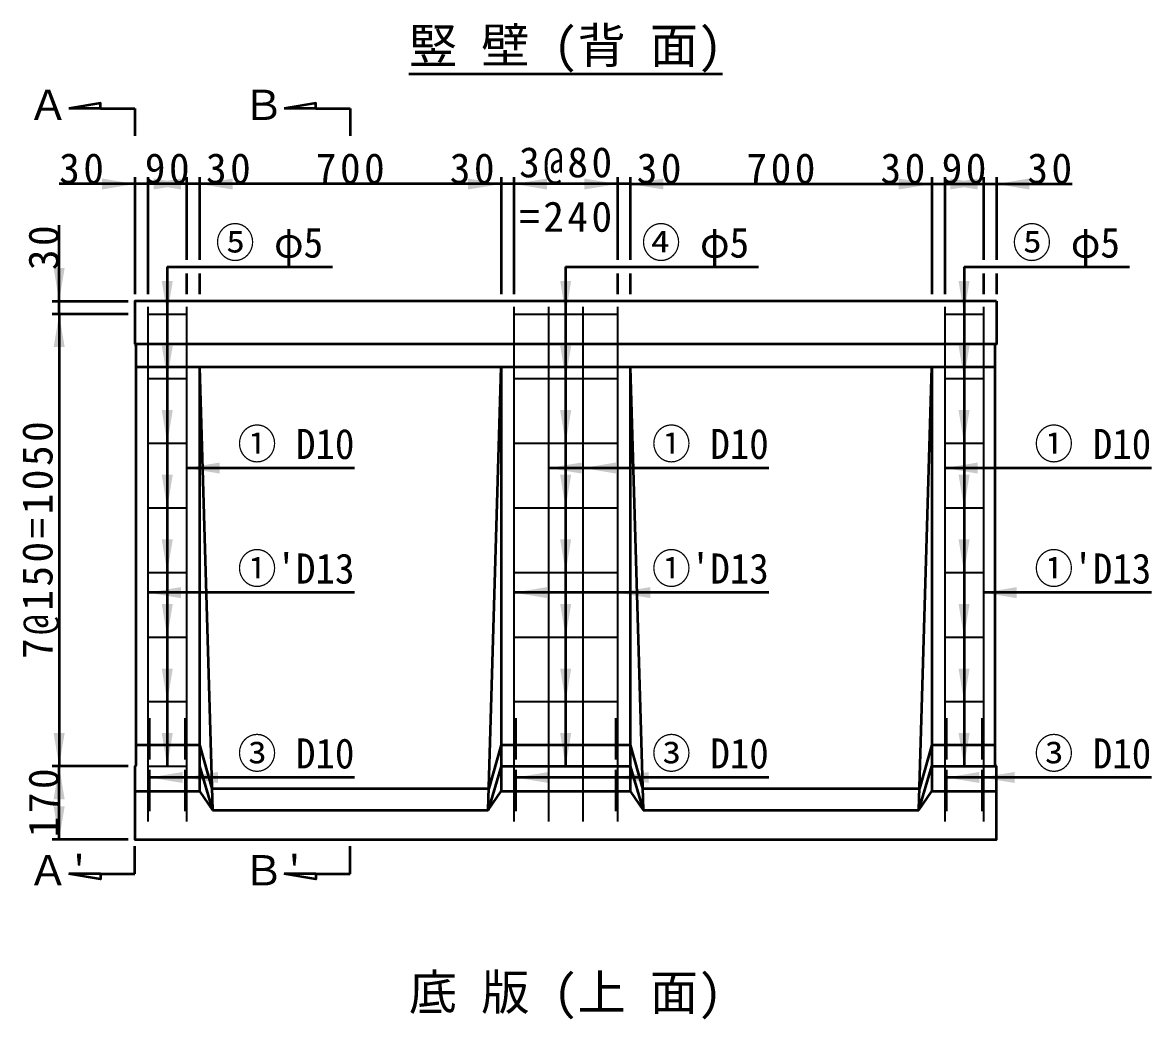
# Model space of a CAD drawing. Units: millimetres, scale not verified. Extents: x -2102 to 2102, y -1485 to 1485.
# Drawn here: x -32 to 787, y -756 to -32 of the extents above; entities that cross this region are included whole.
import ezdxf
from ezdxf.enums import TextEntityAlignment as Align

# ---------------------------------------------------------------- set-up
doc = ezdxf.new("R2010")
doc.units = ezdxf.units.MM
doc.header["$LTSCALE"] = 5
doc.linetypes.add('DASHED', pattern=[7.5, 6, -1.5])
doc.layers.add('0-0_V-nasSTD', color=7, linetype='Continuous', lineweight=50)
doc.styles.add('ＭＳ ゴシック', font='')
doc.styles.get('ＭＳ ゴシック').set_extended_font_data('MS Gothic')

msp = doc.modelspace()

# ---------------------------------------------------------------- linework, layer by layer
at = {"layer": '0-0_V-nasSTD'}
for p, q in [((248, -69.464), (475.5, -69.464)), ((24.25, -94.622), (1.21, -94.622)), ((24.25, -94.622), (49.25, -94.622)), ((49.25, -94.622), (49.25, -114.622)), ((180.5, -94.622), (157.46, -94.622)), ((180.5, -94.622), (205.5, -94.622)), ((205.5, -94.622), (205.5, -114.622)), ((49.25, -144.464), (49.25, -229.464)), ((58.625, -144.464), (58.625, -229.464)), ((86.75, -144.464), (86.75, -204.464)), ((96.125, -144.464), (96.125, -204.464)), ((314.875, -144.464), (314.875, -229.464)), ((324.25, -144.464), (324.25, -229.464)), ((399.25, -144.464), (399.25, -204.464)), ((408.625, -144.464), (408.625, -204.464)), ((627.375, -144.464), (627.375, -229.464)), ((636.75, -144.464), (636.75, -229.464)), ((664.875, -144.464), (664.875, -204.464)), ((674.25, -144.464), (674.25, -204.464)), ((49.25, -149.464), (-5.75, -149.464)), ((58.625, -149.464), (49.25, -149.464)), ((86.75, -149.464), (58.625, -149.464)), ((96.125, -149.464), (86.75, -149.464)), ((314.875, -149.464), (96.125, -149.464)), ((324.25, -149.464), (314.875, -149.464)), ((399.25, -149.464), (324.25, -149.464)), ((408.625, -149.464), (399.25, -149.464)), ((408.625, -149.464), (627.375, -149.464)), ((627.375, -149.464), (636.75, -149.464)), ((636.75, -149.464), (664.875, -149.464)), ((664.875, -149.464), (674.25, -149.464)), ((674.25, -149.464), (729.25, -149.464)), ((72.688, -209.464), (192.688, -209.464)), ((72.688, -209.464), (72.688, -571.964)), ((361.75, -209.464), (501.75, -209.464)), ((361.75, -209.464), (361.75, -571.964)), ((650.813, -209.464), (770.813, -209.464)), ((650.813, -209.464), (650.813, -571.964)), ((86.75, -214.464), (86.75, -229.464)), ((96.125, -214.464), (96.125, -229.464)), ((399.25, -214.464), (399.25, -229.464)), ((408.625, -214.464), (408.625, -229.464)), ((664.875, -214.464), (664.875, -229.464)), ((674.25, -214.464), (674.25, -229.464)), ((-10.75, -234.464), (44.25, -234.464)), ((44.25, -243.839), (-10.75, -243.839)), ((-5.75, -243.839), (-5.75, -571.964)), ((49.25, -265.714), (50.032, -266.496)), ((674.25, -265.714), (49.25, -265.714)), ((673.469, -282.277), (50.032, -282.277)), ((96.125, -282.277), (105.5, -603.839)), ((96.125, -282.277), (96.125, -590.089)), ((305.5, -603.839), (314.875, -282.277)), ((314.875, -282.277), (314.875, -590.089)), ((408.625, -282.277), (418, -603.839)), ((408.625, -282.277), (408.625, -590.089)), ((618, -603.839), (627.375, -282.277)), ((627.375, -282.277), (627.375, -590.089)), ((208.625, -355.589), (86.75, -355.589)), ((509.25, -355.589), (349.25, -355.589)), ((786.75, -355.589), (636.75, -355.589)), ((208.625, -445.999), (58.625, -445.999)), ((509.25, -445.999), (324.25, -445.999)), ((786.75, -445.999), (664.875, -445.999)), ((50.032, -556.339), (96.125, -556.339)), ((96.125, -556.339), (105.045, -588.214)), ((314.875, -556.339), (305.956, -588.214)), ((314.875, -556.339), (408.625, -556.339)), ((408.625, -556.339), (417.545, -588.214)), ((627.375, -556.339), (618.456, -588.214)), ((627.375, -556.339), (673.469, -556.339)), ((44.25, -571.964), (-10.75, -571.964)), ((-5.75, -625.089), (-5.75, -571.964)), ((96.125, -571.964), (105.5, -603.839)), ((314.875, -571.964), (305.5, -603.839)), ((314.875, -571.964), (408.625, -571.964)), ((408.625, -571.964), (418, -603.839)), ((618, -603.839), (627.375, -571.964)), ((627.375, -571.964), (674.25, -571.964)), ((208.625, -580.156), (59.875, -580.156)), ((509.25, -580.156), (325.5, -580.156)), ((786.75, -580.156), (638, -580.156)), ((105.045, -588.214), (305.956, -588.214)), ((417.545, -588.214), (618.456, -588.214)), ((49.25, -590.089), (96.125, -590.089)), ((96.125, -590.089), (105.5, -603.839)), ((305.5, -603.839), (314.875, -590.089)), ((314.875, -590.089), (408.625, -590.089)), ((408.625, -590.089), (418, -603.839)), ((618, -603.839), (627.375, -590.089)), ((627.375, -590.089), (674.25, -590.089)), ((105.5, -603.839), (305.5, -603.839)), ((418, -603.839), (618, -603.839)), ((44.25, -625.089), (-10.75, -625.089)), ((49.25, -650.089), (49.25, -630.089)), ((205.5, -650.089), (205.5, -630.089)), ((24.25, -650.089), (1.21, -650.089)), ((24.25, -650.089), (49.25, -650.089)), ((180.5, -650.089), (157.46, -650.089)), ((180.5, -650.089), (205.5, -650.089))]:
    msp.add_line(p, q, dxfattribs=at)
at = {"layer": '0-0_V-nasSTD', "lineweight": 35}
for p, q in [((58.625, -238.51), (58.625, -611.964)), ((58.625, -243.839), (86.75, -243.839)), ((86.75, -238.51), (86.75, -611.964)), ((324.25, -238.51), (324.25, -611.964)), ((324.25, -243.839), (399.25, -243.839)), ((349.25, -238.51), (349.25, -611.964)), ((374.25, -238.51), (374.25, -611.964)), ((399.25, -238.51), (399.25, -611.964)), ((636.75, -238.51), (636.75, -611.964)), ((636.75, -243.839), (664.875, -243.839)), ((664.875, -238.51), (664.875, -611.964)), ((58.625, -290.714), (86.75, -290.714)), ((324.25, -290.714), (399.25, -290.714)), ((636.75, -290.714), (664.875, -290.714)), ((58.625, -337.589), (86.75, -337.589)), ((324.25, -337.589), (399.25, -337.589)), ((636.75, -337.589), (664.875, -337.589)), ((58.625, -384.464), (86.75, -384.464)), ((324.25, -384.464), (399.25, -384.464)), ((636.75, -384.464), (664.875, -384.464)), ((58.625, -431.339), (86.75, -431.339)), ((324.25, -431.339), (399.25, -431.339)), ((636.75, -431.339), (664.875, -431.339)), ((58.625, -478.214), (86.75, -478.214)), ((324.25, -478.214), (399.25, -478.214)), ((636.75, -478.214), (664.875, -478.214)), ((58.625, -525.089), (86.75, -525.089)), ((324.25, -525.089), (399.25, -525.089)), ((636.75, -525.089), (664.875, -525.089)), ((58.625, -571.964), (86.75, -571.964)), ((324.25, -571.964), (399.25, -571.964)), ((636.75, -571.964), (664.875, -571.964))]:
    msp.add_line(p, q, dxfattribs=at)
at = {"layer": '0-0_V-nasSTD', "linetype": 'DASHED', "lineweight": 35}
for p, q in [((59.875, -537.081), (59.875, -611.964)), ((85.5, -537.081), (85.5, -611.964)), ((325.5, -537.081), (325.5, -611.964)), ((398, -537.081), (398, -611.964)), ((638, -537.081), (638, -611.964)), ((663.625, -537.081), (663.625, -611.964))]:
    msp.add_line(p, q, dxfattribs=at)
at = {"layer": '0-0_V-nasSTD'}
for points in [[(24.25, -94.622), (24.25, -90.782), (1.21, -94.622)], [(180.5, -94.622), (180.5, -90.782), (157.46, -94.622)], [(-5.75, -243.839), (-5.75, -234.464), (-5.75, -179.464)], [(674.25, -234.464), (49.25, -234.464), (49.25, -265.714)], [(674.25, -234.464), (674.25, -265.714), (673.469, -266.496)], [(49.25, -571.964), (50.032, -571.183), (50.032, -266.496)], [(674.25, -571.964), (673.469, -571.183), (673.469, -266.496)], [(49.25, -571.964), (49.25, -625.089), (674.25, -625.089), (674.25, -571.964)], [(24.25, -650.089), (24.25, -653.929), (1.21, -650.089)], [(180.5, -650.089), (180.5, -653.929), (157.46, -650.089)]]:
    msp.add_lwpolyline(points, dxfattribs=at)
for points in [[(25.25, -149.464), (25.25, -145.464), (49.25, -149.464)], [(58.625, -149.464), (82.625, -149.464), (82.625, -145.464)], [(62.75, -149.464), (62.75, -145.464), (86.75, -149.464)], [(96.125, -149.464), (120.125, -149.464), (120.125, -145.464)], [(290.875, -149.464), (290.875, -145.464), (314.875, -149.464)], [(324.25, -149.464), (348.25, -149.464), (348.25, -145.464)], [(375.25, -149.464), (375.25, -145.464), (399.25, -149.464)], [(408.625, -149.464), (432.625, -149.464), (432.625, -145.464)], [(603.375, -149.464), (603.375, -145.464), (627.375, -149.464)], [(636.75, -149.464), (660.75, -149.464), (660.75, -145.464)], [(640.875, -149.464), (640.875, -145.464), (664.875, -149.464)], [(674.25, -149.464), (698.25, -149.464), (698.25, -145.464)], [(25.25, -153.464), (25.25, -149.464), (49.25, -149.464)], [(58.625, -149.464), (82.625, -153.464), (82.625, -149.464)], [(62.75, -153.464), (62.75, -149.464), (86.75, -149.464)], [(96.125, -149.464), (120.125, -153.464), (120.125, -149.464)], [(290.875, -153.464), (290.875, -149.464), (314.875, -149.464)], [(324.25, -149.464), (348.25, -153.464), (348.25, -149.464)], [(375.25, -153.464), (375.25, -149.464), (399.25, -149.464)], [(408.625, -149.464), (432.625, -153.464), (432.625, -149.464)], [(603.375, -153.464), (603.375, -149.464), (627.375, -149.464)], [(636.75, -149.464), (660.75, -153.464), (660.75, -149.464)], [(640.875, -153.464), (640.875, -149.464), (664.875, -149.464)], [(674.25, -149.464), (698.25, -153.464), (698.25, -149.464)], [(-9.75, -210.464), (-5.75, -234.464), (-5.75, -210.464)], [(-5.75, -234.464), (-5.75, -210.464), (-1.75, -210.464)], [(68.688, -219.839), (72.688, -243.839), (72.688, -219.839)], [(72.688, -243.839), (72.688, -219.839), (76.688, -219.839)], [(357.75, -219.839), (361.75, -243.839), (361.75, -219.839)], [(361.75, -243.839), (361.75, -219.839), (365.75, -219.839)], [(646.813, -219.839), (650.813, -243.839), (650.813, -219.839)], [(650.813, -243.839), (650.813, -219.839), (654.813, -219.839)], [(-9.75, -267.839), (-5.75, -267.839), (-5.75, -243.839)], [(-5.75, -267.839), (-5.75, -243.839), (-1.75, -267.839)], [(68.688, -266.714), (72.688, -290.714), (72.688, -266.714)], [(72.688, -290.714), (72.688, -266.714), (76.688, -266.714)], [(357.75, -266.714), (361.75, -290.714), (361.75, -266.714)], [(361.75, -290.714), (361.75, -266.714), (365.75, -266.714)], [(646.813, -266.714), (650.813, -290.714), (650.813, -266.714)], [(650.813, -290.714), (650.813, -266.714), (654.813, -266.714)], [(68.688, -313.589), (72.688, -337.589), (72.688, -313.589)], [(72.688, -337.589), (72.688, -313.589), (76.688, -313.589)], [(357.75, -313.589), (361.75, -337.589), (361.75, -313.589)], [(361.75, -337.589), (361.75, -313.589), (365.75, -313.589)], [(646.813, -313.589), (650.813, -337.589), (650.813, -313.589)], [(650.813, -337.589), (650.813, -313.589), (654.813, -313.589)], [(86.75, -355.589), (110.75, -355.589), (110.75, -351.589)], [(349.25, -355.589), (373.25, -355.589), (373.25, -351.589)], [(374.25, -355.589), (398.25, -355.589), (398.25, -351.589)], [(636.75, -355.589), (660.75, -355.589), (660.75, -351.589)], [(86.75, -355.589), (110.75, -359.589), (110.75, -355.589)], [(349.25, -355.589), (373.25, -359.589), (373.25, -355.589)], [(374.25, -355.589), (398.25, -359.589), (398.25, -355.589)], [(636.75, -355.589), (660.75, -359.589), (660.75, -355.589)], [(68.688, -360.464), (72.688, -384.464), (72.688, -360.464)], [(72.688, -384.464), (72.688, -360.464), (76.688, -360.464)], [(357.75, -360.464), (361.75, -384.464), (361.75, -360.464)], [(361.75, -384.464), (361.75, -360.464), (365.75, -360.464)], [(646.813, -360.464), (650.813, -384.464), (650.813, -360.464)], [(650.813, -384.464), (650.813, -360.464), (654.813, -360.464)], [(68.688, -407.339), (72.688, -431.339), (72.688, -407.339)], [(72.688, -431.339), (72.688, -407.339), (76.688, -407.339)], [(357.75, -407.339), (361.75, -431.339), (361.75, -407.339)], [(361.75, -431.339), (361.75, -407.339), (365.75, -407.339)], [(646.813, -407.339), (650.813, -431.339), (650.813, -407.339)], [(650.813, -431.339), (650.813, -407.339), (654.813, -407.339)], [(58.625, -445.999), (82.625, -445.999), (82.625, -441.999)], [(324.25, -445.999), (348.25, -445.999), (348.25, -441.999)], [(399.25, -445.999), (423.25, -445.999), (423.25, -441.999)], [(664.875, -445.999), (688.875, -445.999), (688.875, -441.999)], [(58.625, -445.999), (82.625, -449.999), (82.625, -445.999)], [(324.25, -445.999), (348.25, -449.999), (348.25, -445.999)], [(399.25, -445.999), (423.25, -449.999), (423.25, -445.999)], [(664.875, -445.999), (688.875, -449.999), (688.875, -445.999)], [(68.688, -454.214), (72.688, -478.214), (72.688, -454.214)], [(72.688, -478.214), (72.688, -454.214), (76.688, -454.214)], [(357.75, -454.214), (361.75, -478.214), (361.75, -454.214)], [(361.75, -478.214), (361.75, -454.214), (365.75, -454.214)], [(646.813, -454.214), (650.813, -478.214), (650.813, -454.214)], [(650.813, -478.214), (650.813, -454.214), (654.813, -454.214)], [(68.688, -501.089), (72.688, -525.089), (72.688, -501.089)], [(72.688, -525.089), (72.688, -501.089), (76.688, -501.089)], [(357.75, -501.089), (361.75, -525.089), (361.75, -501.089)], [(361.75, -525.089), (361.75, -501.089), (365.75, -501.089)], [(646.813, -501.089), (650.813, -525.089), (650.813, -501.089)], [(650.813, -525.089), (650.813, -501.089), (654.813, -501.089)], [(-9.75, -547.964), (-5.75, -571.964), (-5.75, -547.964)], [(-5.75, -571.964), (-5.75, -547.964), (-1.75, -547.964)], [(68.688, -547.964), (72.688, -571.964), (72.688, -547.964)], [(72.688, -571.964), (72.688, -547.964), (76.688, -547.964)], [(357.75, -547.964), (361.75, -571.964), (361.75, -547.964)], [(361.75, -571.964), (361.75, -547.964), (365.75, -547.964)], [(646.813, -547.964), (650.813, -571.964), (650.813, -547.964)], [(650.813, -571.964), (650.813, -547.964), (654.813, -547.964)], [(-9.75, -595.964), (-5.75, -595.964), (-5.75, -571.964)], [(-5.75, -595.964), (-5.75, -571.964), (-1.75, -595.964)], [(59.875, -580.156), (83.875, -580.156), (83.875, -576.156)], [(59.875, -580.156), (83.875, -584.156), (83.875, -580.156)], [(85.5, -580.156), (109.5, -580.156), (109.5, -576.156)], [(85.5, -580.156), (109.5, -584.156), (109.5, -580.156)], [(325.5, -580.156), (349.5, -580.156), (349.5, -576.156)], [(325.5, -580.156), (349.5, -584.156), (349.5, -580.156)], [(398, -580.156), (422, -580.156), (422, -576.156)], [(398, -580.156), (422, -584.156), (422, -580.156)], [(638, -580.156), (662, -580.156), (662, -576.156)], [(638, -580.156), (662, -584.156), (662, -580.156)], [(663.625, -580.156), (687.625, -580.156), (687.625, -576.156)], [(663.625, -580.156), (687.625, -584.156), (687.625, -580.156)], [(-9.75, -601.089), (-5.75, -625.089), (-5.75, -601.089)], [(-5.75, -625.089), (-5.75, -601.089), (-1.75, -601.089)]]:
    msp.add_solid(points, dxfattribs=at)

# ---------------------------------------------------------------- texts
at = {"layer": '0-0_V-nasSTD', "style": 'ＭＳ ゴシック'}
for s, height, p in [('竪 壁 (背 面)', 25.66, (248, -69.464)), ('Ａ', 21.99, (-28.79, -109.622)), ('Ｂ', 21.99, (127.46, -109.622)), ("Ａ'", 21.99, (-28.79, -665.089)), ("Ｂ'", 21.99, (127.46, -665.089)), ('底 版 (上 面)', 25.66, (248, -756.557))]:
    msp.add_text(s, height=height, dxfattribs=at).set_placement(p, align=Align.BOTTOM_LEFT)
at = {"layer": '0-0_V-nasSTD', "style": 'ＭＳ ゴシック', "width": 0.95}
for s, p in [('⑤ φ5', (107.735, -209.464)), ('④ φ5', (416.798, -209.464)), ('⑤ φ5', (685.86, -209.464)), ('① D10', (123.673, -355.589)), ('① D10', (424.298, -355.589)), ('① D10', (701.798, -355.589)), ("①'D13", (123.673, -445.999)), ("①'D13", (424.298, -445.999)), ("①'D13", (701.798, -445.999)), ('③ D10', (123.673, -580.156)), ('③ D10', (424.298, -580.156)), ('③ D10', (701.798, -580.156))]:
    msp.add_text(s, height=21.85, dxfattribs=at).set_placement(p, align=Align.BOTTOM_LEFT)
at = {"layer": '0-0_V-nasSTD', "char_height": 21.99, "attachment_point": 7, "style": 'ＭＳ ゴシック'}
for s, insert in [('\\T1.17;30', (-5.75, -149.464)), ('\\T1.17;90', (56.438, -149.464)), ('\\T1.17;30', (100.813, -149.464)), ('\\T1.17;700', (180.5, -149.464)), ('\\T1.17;30', (277.688, -149.464)), ('\\T1.17;3@80', (328, -149.464)), ('\\T1.17;30', (413.313, -149.464)), ('\\T1.17;700', (493, -149.464)), ('\\T1.17;30', (590.188, -149.464)), ('\\T1.17;90', (634.563, -149.464)), ('\\T1.17;30', (696.75, -149.464)), ('\\T1.17;=240', (328, -184.464))]:
    msp.add_mtext(s, dxfattribs=dict(at, insert=insert))
at = {"layer": '0-0_V-nasSTD', "char_height": 21.99, "attachment_point": 7, "rotation": 90, "style": 'ＭＳ ゴシック'}
for s, insert in [('\\T1.17;30', (-5.75, -211.964)), ('\\T1.17;7@150=1050', (-5.75, -494.152)), ('\\T1.17;170', (-5.75, -623.527))]:
    msp.add_mtext(s, dxfattribs=dict(at, insert=insert))

doc.saveas('drawing.dxf')
